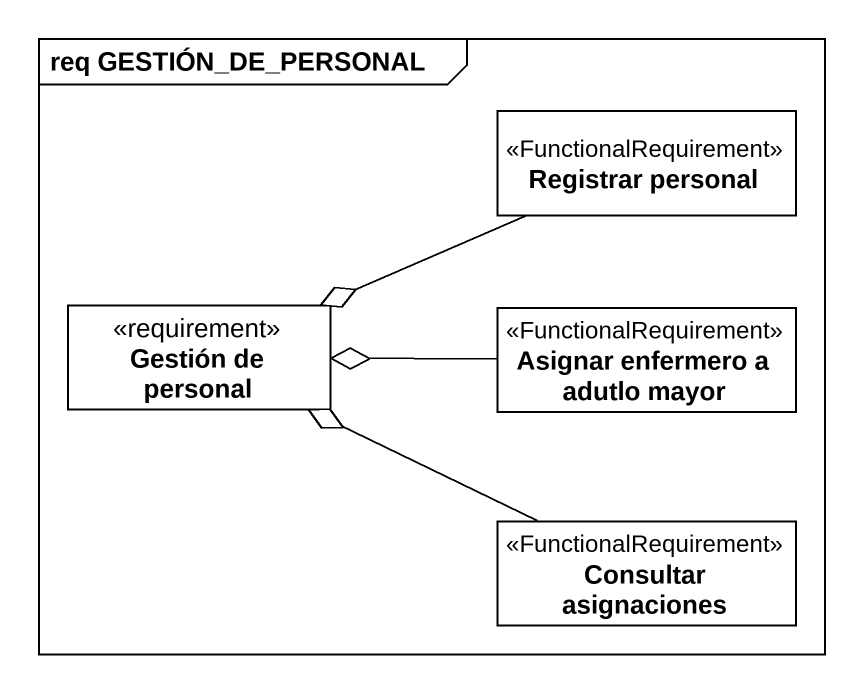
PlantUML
@startuml
mainframe req GESTIÓN_DE_PERSONAL
hide circle
hide empty members
class "Registrar personal" as Registrar_personal <<FunctionalRequirement>>
class "Gestión de personal" as Gestión_de_personal <<requirement>>
class "Asignar enfermero a adutlo mayor" as Asignar_enfermero_a_adutlo <<FunctionalRequirement>>
class "Consultar asignaciones" as Consultar_asignaciones <<FunctionalRequirement>>
Registrar_personal -left-o Gestión_de_personal
Asignar_enfermero_a_adutlo -left-o Gestión_de_personal
Consultar_asignaciones -left-o Gestión_de_personal
@enduml
